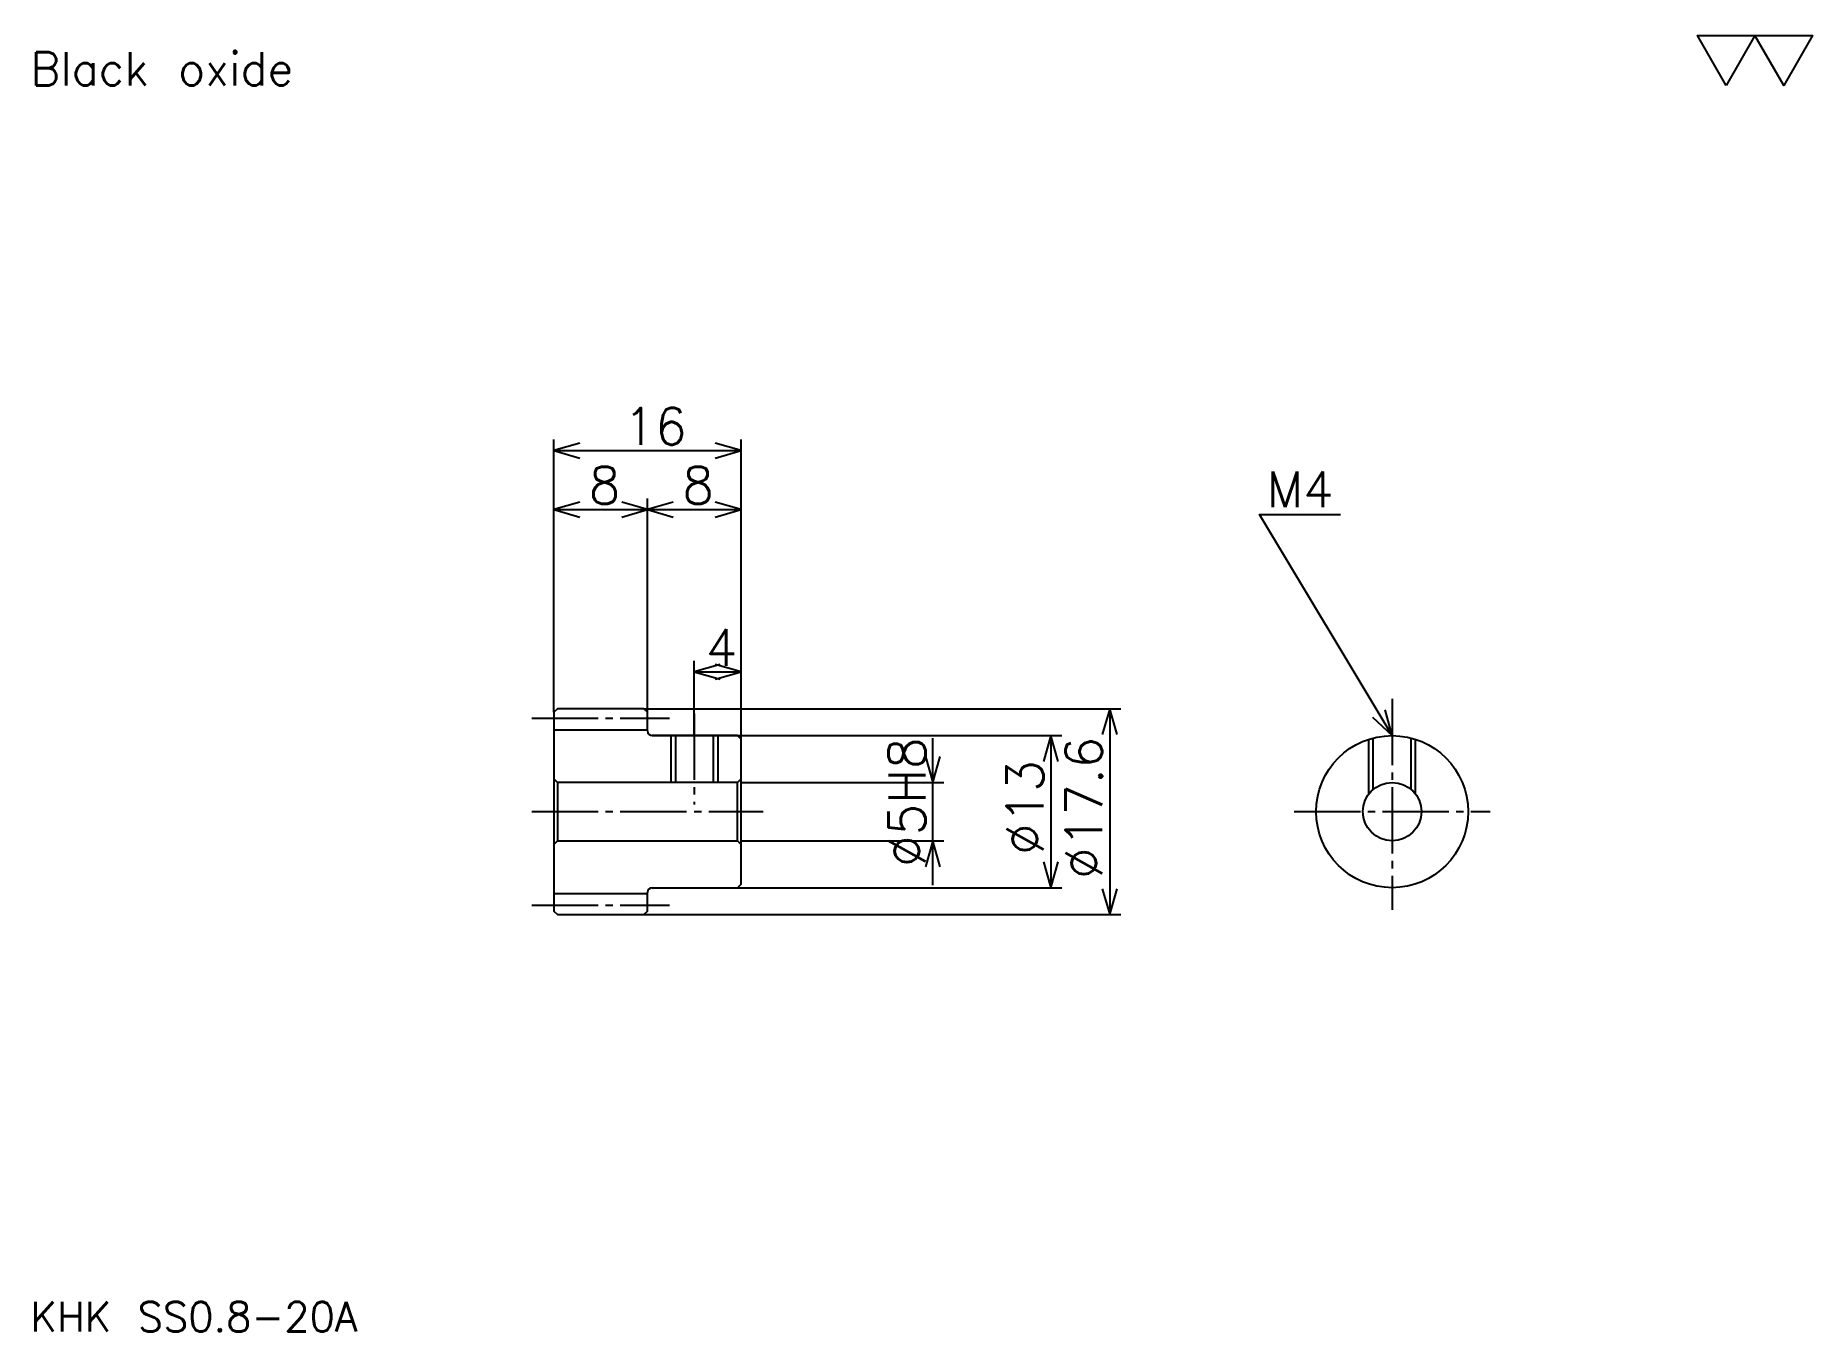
# Model space of a CAD drawing. Extents: x 7 to 159, y 7 to 118.
import ezdxf

# ---------------------------------------------------------------- set-up
doc = ezdxf.new("R2010")
doc.units = 0
doc.linetypes.add('DASHDOT', pattern=[7.565218, 5.673913, -0.630435, 0.630435, -0.630435])
doc.layers.get('0').update_dxf_attribs({"linetype": 'CONTINUOUS'})
doc.layers.add('DASHDOT', color=6, linetype='DASHDOT')
doc.styles.add('KANJI', font='TXT', dxfattribs={"bigfont": 'BIGFONT'})

msp = doc.modelspace()

# ---------------------------------------------------------------- linework, layer by layer
at = {"color": 5}
for p, q in [((51.065216, 60.180435), (51.065216, 83.191307)), ((51.065216, 82.245651), (67.065216, 82.245651)), ((67.065216, 60.180435), (67.065216, 83.191307)), ((59.065216, 60.180435), (59.065216, 78.147827)), ((51.065216, 77.202179), (59.065216, 77.202179)), ((59.065216, 77.202179), (67.065216, 77.202179)), ((63.065216, 60.180435), (63.065216, 64.278259)), ((63.065216, 63.332611), (67.065216, 63.332611)), ((51.065216, 59.880436), (51.065216, 60.180435)), ((58.765217, 60.180435), (67.065216, 60.180435)), ((59.065216, 59.880436), (59.065216, 60.180435)), ((63.065216, 57.880436), (63.065216, 60.180435)), ((67.065216, 60.180435), (99.532608, 60.180435)), ((67.065216, 57.580437), (67.065216, 60.180435)), ((98.58696, 60.180435), (98.58696, 42.580437)), ((59.465218, 57.880436), (67.065216, 57.880436)), ((67.065216, 57.880436), (94.489128, 57.880436)), ((93.543472, 57.880436), (93.543472, 44.880436)), ((83.45652, 45.097828), (83.45652, 57.663044)), ((67.065216, 53.880436), (84.402176, 53.880436)), ((67.065216, 48.880436), (84.402176, 48.880436)), ((59.465218, 44.880436), (67.065216, 44.880436)), ((67.065216, 44.880436), (94.489128, 44.880436)), ((58.765217, 42.580437), (67.065216, 42.580437)), ((67.065216, 42.580437), (99.532608, 42.580437))]:
    msp.add_line(p, q, dxfattribs=at)
at = {"color": 4}
for p, q in [((51.065216, 58.380436), (59.065216, 58.380436)), ((51.365215, 53.880436), (51.365215, 48.880436)), ((66.765213, 53.880436), (67.065216, 54.180435)), ((66.765213, 48.880436), (67.065216, 48.580437)), ((51.065216, 44.380436), (59.065216, 44.380436))]:
    msp.add_line(p, q, dxfattribs=at)
at = {"color": 7}
msp.add_lwpolyline([(151.304352, 113.478264), (148.845657, 117.740005), (158.680435, 117.740005), (156.221741, 113.478264), (153.763046, 117.740005), (151.304352, 113.478264)], dxfattribs=at)
at = {"color": 5}
for points in [[(53.271736, 82.876091), (51.065216, 82.245651), (53.271736, 81.615219)], [(64.858696, 81.615219), (67.065216, 82.245651), (64.858696, 82.876091)], [(53.271736, 77.832611), (51.065216, 77.202179), (53.271736, 76.571739)], [(56.858696, 76.571739), (59.065216, 77.202179), (56.858696, 77.832611)], [(61.271736, 77.832611), (59.065216, 77.202179), (61.271736, 76.571739)], [(64.858696, 76.571739), (67.065216, 77.202179), (64.858696, 77.832611)], [(122.739128, 57.880436), (111.391304, 76.79348), (118.326088, 76.79348)], [(65.271736, 63.963043), (63.065216, 63.332611), (65.271736, 62.702175)], [(64.858696, 62.702175), (67.065216, 63.332611), (64.858696, 63.963043)], [(99.217392, 57.973915), (98.58696, 60.180435), (97.95652, 57.973915)], [(121.063286, 59.448158), (122.739128, 57.880436), (122.144478, 60.09687)], [(94.173912, 55.673912), (93.543472, 57.880436), (92.91304, 55.673912)], [(82.826088, 56.08696), (83.45652, 53.880436), (84.08696, 56.08696)], [(84.08696, 46.673912), (83.45652, 48.880436), (82.826088, 46.673912)], [(92.91304, 47.08696), (93.543472, 44.880436), (94.173912, 47.08696)], [(97.95652, 44.786957), (98.58696, 42.580437), (99.217392, 44.786957)]]:
    msp.add_lwpolyline(points, dxfattribs=at)
at = {"color": 4}
for points in [[(59.065216, 58.280437), (59.065216, 59.880436), (58.765217, 60.180435), (51.365215, 60.180435), (51.065216, 59.880436), (51.065216, 48.580437)], [(59.465218, 44.880436), (66.765213, 44.880436), (67.065216, 45.180435), (67.065216, 57.580437), (66.765213, 57.880436), (59.465218, 57.880436)], [(61.065216, 57.880436), (61.065216, 53.880436)], [(61.445217, 57.880436), (61.445217, 53.880436)], [(64.685219, 57.880436), (64.685219, 53.880436)], [(65.065216, 57.880436), (65.065216, 53.880436)], [(120.739128, 52.880436), (120.739128, 57.565094)], [(121.119125, 53.284538), (121.119125, 57.675323)], [(124.359131, 53.284538), (124.359131, 57.675323)], [(124.739128, 52.880436), (124.739128, 57.565094)], [(51.065216, 48.580437), (51.365215, 48.880436), (66.765213, 48.880436), (66.765213, 53.880436), (51.365215, 53.880436), (51.065216, 54.180435)], [(51.065216, 48.580437), (51.065216, 42.880436), (51.365215, 42.580437), (58.765217, 42.580437), (59.065216, 42.880436), (59.065216, 44.480434)]]:
    msp.add_lwpolyline(points, dxfattribs=at)
for radius in [6.5, 2.5]:
    msp.add_circle((122.739128, 51.380436), radius, dxfattribs=at)
for centre, start, end in [((59.465218, 58.280437), 180, 270), ((59.465218, 44.480434), 90, 180)]:
    msp.add_arc(centre, 0.4, start, end, dxfattribs=at)
at = {"layer": 'DASHDOT', "color": 7}
for p, q in [((122.739128, 61.032608), (122.739128, 42.989132)), ((49.173912, 59.380436), (60.95652, 59.380436)), ((49.173912, 51.380436), (68.95652, 51.380436)), ((114.347824, 51.380436), (131.130432, 51.380436)), ((49.173912, 43.380436), (60.95652, 43.380436))]:
    msp.add_line(p, q, dxfattribs=at)
msp.add_lwpolyline([(63.065216, 59.77174), (63.065216, 51.989132)], dxfattribs=at)

# ---------------------------------------------------------------- texts
at = {"color": 7, "style": 'KANJI'}
for s, height, p in [('Black oxide', 2.836957, (6.304348, 113.478264)), ('16', 3.152174, (57.016304, 82.75)), ('8', 3.152174, (54.04076, 77.706528)), ('8', 3.152174, (62.04076, 77.706528)), ('M4', 3.026087, (112.021736, 77.423912)), ('4', 3.152174, (64.040756, 63.83696)), ('KHK SS0.8-20A', 2.521739, (6.304348, 6.934783))]:
    msp.add_text(s, height=height, dxfattribs=at).set_placement(p)
for s, p in [('%%c5H8', (82.826088, 46.652176)), ('%%c17.6', (97.95652, 45.62772)), ('%%c13', (92.91304, 47.676632))]:
    msp.add_text(s, height=3.152174, rotation=90, dxfattribs=at).set_placement(p)

doc.saveas('drawing.dxf')
